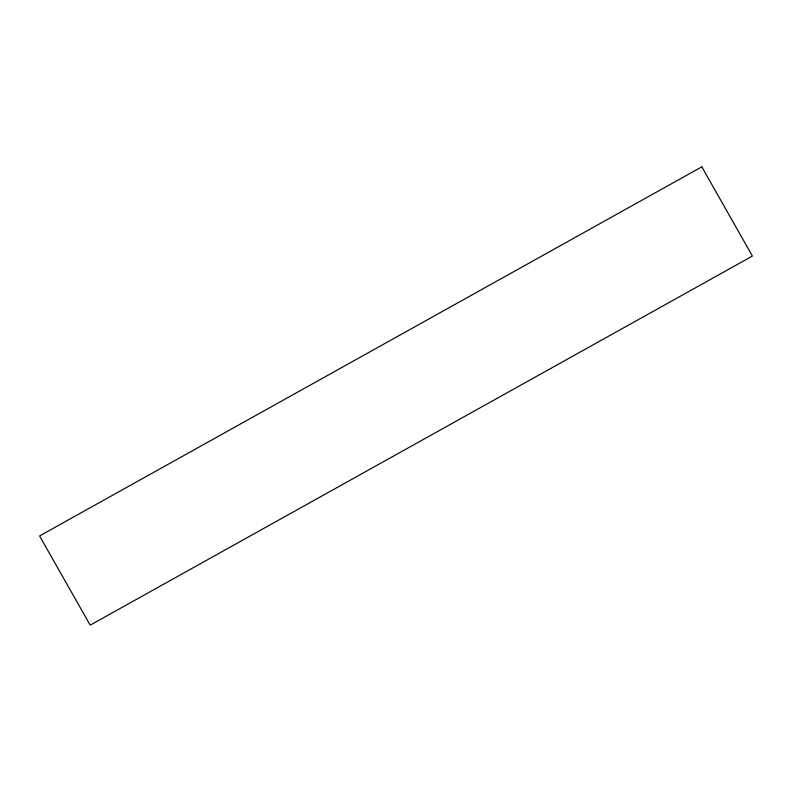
<?xml version="1.0" encoding="UTF-8"?>
<svg xmlns="http://www.w3.org/2000/svg" width="792" height="792" viewBox="0 0 792 792"><rect width="100%" height="100%" fill="white"/><g stroke="black" fill="none" stroke-linecap="round" stroke-linejoin="round"><path stroke-width="1.19" d="M701.821 166.845L39.6 535.937L90.179 625.155L752.4 256.063L701.821 166.845"/></g></svg>
